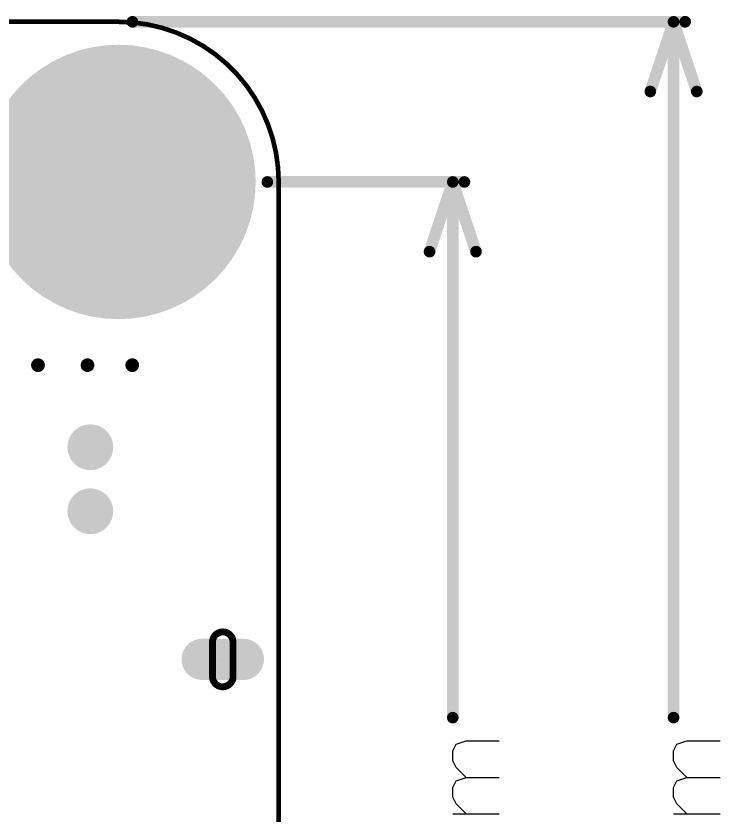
# Model space of a CAD drawing. Header units: millimetres. Extents: x 135.3 to 226.6, y 69.5 to 125.
# Drawn here: x 211.24 to 226.63, y 102.62 to 120.08 of the extents above; entities that cross this region are included whole.
import ezdxf

# ---------------------------------------------------------------- set-up
doc = ezdxf.new("R2010")
doc.units = ezdxf.units.MM
for name, color, linetype in [('Mechanical1', 6, 'Continuous'), ('Mechanical9', 56, 'Continuous'), ('PadHoleLayer', 156, 'Continuous'), ('TopSolder', 216, 'Continuous'), ('ViaHoleLayer', 16, 'Continuous')]:
    doc.layers.add(name, color=color, linetype=linetype)

# ---------------------------------------------------------------- blocks, each defined once
blk = doc.blocks.new('USB_A_SMD_DIP_4PIN_L10_0_H6_3_N_111')
at = {"layer": 'PadHoleLayer', "const_width": 0.15}
for points in [[(-6.025, -1.905), (-6.775, -1.905, -1), (-6.775, -1.455), (-6.025, -1.455, -1)], [(6.775, -1.905), (6.025, -1.905, -1), (6.025, -1.455), (6.775, -1.455, -1)], [(-6.025, -7.905), (-6.775, -7.905, -1), (-6.775, -7.455), (-6.025, -7.455, -1)], [(6.775, -7.905), (6.025, -7.905, -1), (6.025, -7.455), (6.775, -7.455, -1)]]:
    blk.add_lwpolyline(points, format="xyb", close=True, dxfattribs=at)
at = {"layer": 'PadHoleLayer'}
for points in [[(-6.4, -1.68), (-6.4, -1.68, -1), (-6.4, -1.68), (-6.4, -1.68, -1)], [(6.4, -1.68), (6.4, -1.68, -1), (6.4, -1.68), (6.4, -1.68, -1)], [(-6.4, -7.68), (-6.4, -7.68, -1), (-6.4, -7.68), (-6.4, -7.68, -1)], [(6.4, -7.68), (6.4, -7.68, -1), (6.4, -7.68), (6.4, -7.68, -1)]]:
    blk.add_lwpolyline(points, format="xyb", close=True, dxfattribs=at)
at = {"layer": 'TopSolder'}
for points, const_width in [([(-3.875, 1.37, 1), (-3.625, 1.37, 1)], 0.25), ([(-3.375, 1.37, 1), (-3.125, 1.37, 1)], 0.25), ([(-1.375, 1.37, 1), (-1.125, 1.37, 1)], 0.25), ([(-0.875, 1.37, 1), (-0.625, 1.37, 1)], 0.25), ([(0.625, 1.37, 1), (0.875, 1.37, 1)], 0.25), ([(1.125, 1.37, 1), (1.375, 1.37, 1)], 0.25), ([(3.125, 1.37, 1), (3.375, 1.37, 1)], 0.25), ([(3.625, 1.37, 1), (3.875, 1.37, 1)], 0.25), ([(-3.875, -0.13, 1), (-3.625, -0.13, 1)], 0.25), ([(-3.375, -0.13, 1), (-3.125, -0.13, 1)], 0.25), ([(-1.375, -0.13, 1), (-1.125, -0.13, 1)], 0.25), ([(-0.875, -0.13, 1), (-0.625, -0.13, 1)], 0.25), ([(0.625, -0.13, 1), (0.875, -0.13, 1)], 0.25), ([(1.125, -0.13, 1), (1.375, -0.13, 1)], 0.25), ([(3.125, -0.13, 1), (3.375, -0.13, 1)], 0.25), ([(3.625, -0.13, 1), (3.875, -0.13, 1)], 0.25), ([(-6.625, -1.23, 1), (-6.175, -1.23, 1)], 0.45), ([(6.175, -1.23, 1), (6.625, -1.23, 1)], 0.45), ([(-6.625, -2.13, 1), (-6.175, -2.13, 1)], 0.45), ([(6.175, -2.13, 1), (6.625, -2.13, 1)], 0.45), ([(-6.625, -7.23, 1), (-6.175, -7.23, 1)], 0.45), ([(6.175, -7.23, 1), (6.625, -7.23, 1)], 0.45), ([(-6.625, -8.13, 1), (-6.175, -8.13, 1)], 0.45), ([(6.175, -8.13, 1), (6.625, -8.13, 1)], 0.45)]:
    blk.add_lwpolyline(points, format="xyb", close=True, dxfattribs=dict(at, const_width=const_width))
at = {"layer": 'TopSolder', "const_width": 0.9}
for points in [[(-6.4, -1.23), (-6.4, -2.13)], [(6.4, -1.23), (6.4, -2.13)], [(-6.4, -7.23), (-6.4, -8.13)], [(6.4, -7.23), (6.4, -8.13)]]:
    blk.add_lwpolyline(points, dxfattribs=at)
at = {"layer": 'TopSolder'}
for points in [[(-3.75, -0.38), (-3.25, -0.38), (-3.75, 1.62), (-3.25, 1.62)], [(-1.25, -0.38), (-0.75, -0.38), (-1.25, 1.62), (-0.75, 1.62)], [(0.75, -0.38), (1.25, -0.38), (0.75, 1.62), (1.25, 1.62)], [(3.25, -0.38), (3.75, -0.38), (3.25, 1.62), (3.75, 1.62)], [(-4, -0.13), (-3, -0.13), (-4, 1.37), (-3, 1.37)], [(-1.5, -0.13), (-0.5, -0.13), (-1.5, 1.37), (-0.5, 1.37)], [(0.5, -0.13), (1.5, -0.13), (0.5, 1.37), (1.5, 1.37)], [(3, -0.13), (4, -0.13), (3, 1.37), (4, 1.37)]]:
    blk.add_solid(points, dxfattribs=at)
blk = doc.blocks.new('MIC_DIP_F4_H1_5_185')
at = {"layer": 'PadHoleLayer', "const_width": 0.3}
for points in [[(-0.85, 0, 1), (-0.55, 0, 1)], [(0.55, 0, 1), (0.85, 0, 1)]]:
    blk.add_lwpolyline(points, format="xyb", close=True, dxfattribs=at)
at = {"layer": 'TopSolder', "const_width": 0.5}
for points in [[(-0.95, 0, 1), (-0.45, 0, 1)], [(0.45, 0, 1), (0.95, 0, 1)]]:
    blk.add_lwpolyline(points, format="xyb", close=True, dxfattribs=at)

msp = doc.modelspace()

# ---------------------------------------------------------------- linework, layer by layer
at = {"layer": 'Mechanical1', "const_width": 0.102}
for points in [[(155.477, 119.956), (213.477, 119.956)], [(216.979, 116.455), (216.979, 83.458)]]:
    msp.add_lwpolyline(points, dxfattribs=at)
at = {"layer": 'Mechanical1', "const_width": 0.0508}
for points in [[(213.452, 119.956, 1), (213.502, 119.956, 1)], [(213.452, 119.956, 1), (213.502, 119.956, 1)], [(216.953, 116.455, 1), (217.004, 116.455, 1)], [(216.953, 116.455, 1), (217.004, 116.455, 1)]]:
    msp.add_lwpolyline(points, format="xyb", close=True, dxfattribs=at)
at = {"layer": 'Mechanical1', "const_width": 0.102}
msp.add_lwpolyline([(213.477, 119.956, -0.414214), (216.979, 116.455)], format="xyb", dxfattribs=at)
at = {"layer": 'Mechanical9'}
for p, q in [((220.784, 104.019), (220.857, 104.165)), ((220.857, 104.165), (221.075, 104.237)), ((221.075, 104.237), (221.8, 104.237)), ((225.61, 104.019), (225.683, 104.165)), ((225.683, 104.165), (225.901, 104.237)), ((225.901, 104.237), (226.626, 104.237)), ((220.784, 103.802), (220.784, 104.019)), ((225.61, 103.802), (225.61, 104.019)), ((220.857, 103.657), (220.784, 103.802)), ((225.683, 103.657), (225.61, 103.802)), ((221.075, 103.439), (220.857, 103.657)), ((225.901, 103.439), (225.683, 103.657)), ((220.857, 103.366), (221.075, 103.439)), ((221.075, 103.439), (221.8, 103.439)), ((225.683, 103.366), (225.901, 103.439)), ((225.901, 103.439), (226.626, 103.439)), ((220.784, 103.221), (220.857, 103.366)), ((225.61, 103.221), (225.683, 103.366)), ((220.784, 103.004), (220.784, 103.221)), ((225.61, 103.004), (225.61, 103.221)), ((220.857, 102.859), (220.784, 103.004)), ((225.683, 102.859), (225.61, 103.004)), ((221.075, 102.641), (220.857, 102.859)), ((225.901, 102.641), (225.683, 102.859)), ((220.784, 102.641), (221.8, 102.641)), ((225.61, 102.641), (226.626, 102.641))]:
    msp.add_line(p, q, dxfattribs=at)
at = {"layer": 'Mechanical9', "const_width": 0.254}
for points in [[(213.782, 119.956), (225.864, 119.956)], [(225.102, 118.432), (225.61, 119.956)], [(225.61, 104.745), (225.61, 119.956)], [(225.61, 119.956), (226.118, 118.432)], [(216.731, 116.455), (221.038, 116.455)], [(220.276, 114.931), (220.784, 116.455)], [(220.784, 104.745), (220.784, 116.455)], [(220.784, 116.455), (221.292, 114.931)]]:
    msp.add_lwpolyline(points, dxfattribs=at)
at = {"layer": 'Mechanical9', "const_width": 0.127}
for points in [[(213.718, 119.956, 1), (213.845, 119.956, 1)], [(225.547, 119.956, 1), (225.674, 119.956, 1)], [(225.547, 119.956, 1), (225.674, 119.956, 1)], [(225.547, 119.956, 1), (225.674, 119.956, 1)], [(225.801, 119.956, 1), (225.928, 119.956, 1)], [(225.039, 118.432, 1), (225.166, 118.432, 1)], [(226.055, 118.432, 1), (226.182, 118.432, 1)], [(216.668, 116.455, 1), (216.795, 116.455, 1)], [(220.721, 116.455, 1), (220.848, 116.455, 1)], [(220.721, 116.455, 1), (220.848, 116.455, 1)], [(220.721, 116.455, 1), (220.848, 116.455, 1)], [(220.975, 116.455, 1), (221.102, 116.455, 1)], [(220.213, 114.931, 1), (220.34, 114.931, 1)], [(221.229, 114.931, 1), (221.356, 114.931, 1)], [(220.721, 104.745, 1), (220.848, 104.745, 1)], [(225.547, 104.745, 1), (225.674, 104.745, 1)]]:
    msp.add_lwpolyline(points, format="xyb", close=True, dxfattribs=at)
at = {"layer": 'PadHoleLayer', "const_width": 1.4}
msp.add_lwpolyline([(212.777, 116.455, 1), (214.177, 116.455, 1)], format="xyb", close=True, dxfattribs=at)
at = {"layer": 'TopSolder', "const_width": 3}
msp.add_lwpolyline([(211.977, 116.455, 1), (214.977, 116.455, 1)], format="xyb", close=True, dxfattribs=at)
at = {"layer": 'ViaHoleLayer', "const_width": 0.15}
for points in [[(211.643, 112.45, 1), (211.793, 112.45, 1)], [(212.725, 112.45, 1), (212.875, 112.45, 1)], [(213.703, 112.45, 1), (213.853, 112.45, 1)]]:
    msp.add_lwpolyline(points, format="xyb", close=True, dxfattribs=at)

# ---------------------------------------------------------------- block references
for name, p, rotation in [('MIC_DIP_F4_H1_5_185', (212.862, 109.956), 270), ('USB_A_SMD_DIP_4PIN_L10_0_H6_3_N_111', (208.077, 99.619), 90)]:
    msp.add_blockref(name, p, dxfattribs=dict(rotation=rotation))

doc.saveas('drawing.dxf')
